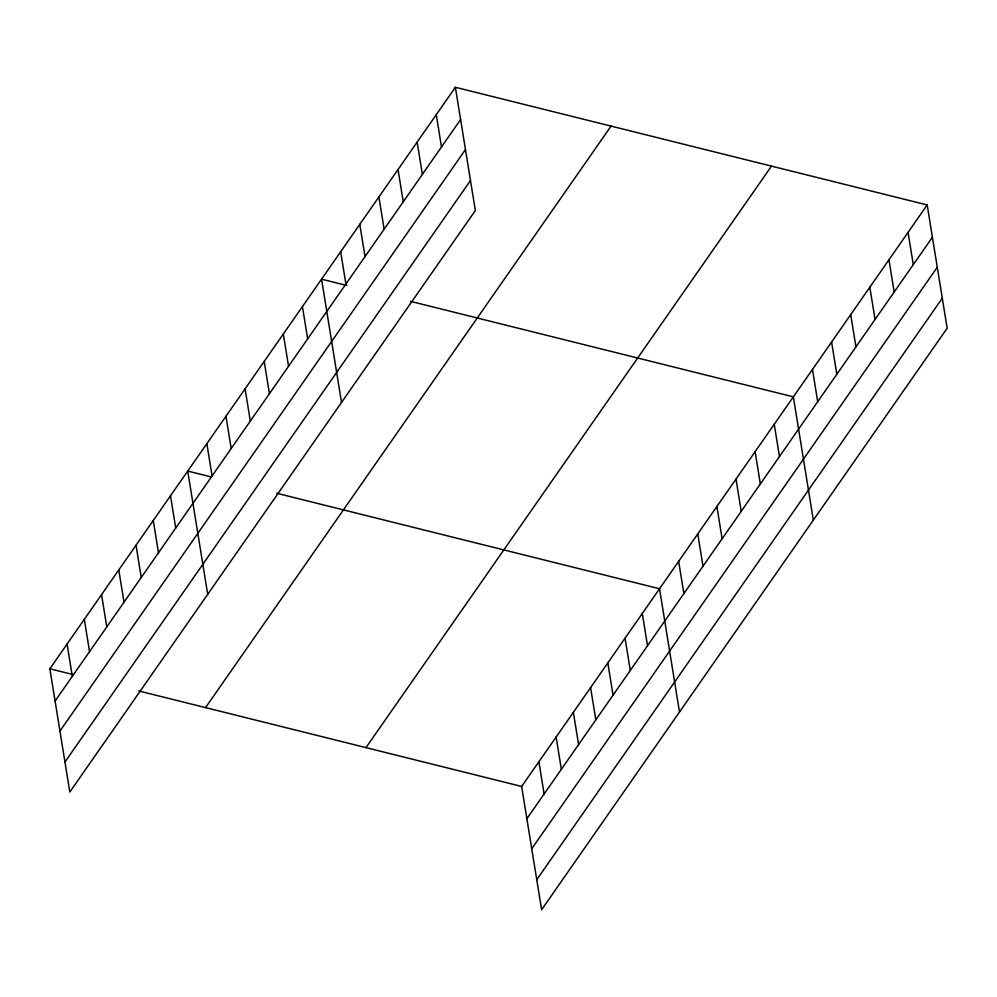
<?xml version="1.0" encoding="UTF-8"?>
<svg xmlns="http://www.w3.org/2000/svg" width="997" height="997" viewBox="0 0 997 997"><rect width="100%" height="100%" fill="white"/><g stroke="black" fill="none" stroke-linecap="round" stroke-linejoin="round"><path stroke-width="1.5" d="M455.38 87.275L475.345 210.541L69.815 792.042L49.85 668.775L455.38 87.275L927.185 204.958L947.15 328.225L541.62 909.725L521.655 786.459L927.185 204.958M55.072 701.053L460.614 119.54M59.945 731.075L465.474 149.575M64.955 762.02L470.484 180.507M205.544 707.608L611.074 126.108M365.961 747.625L771.491 166.113M526.877 818.724L932.407 237.224M531.737 848.759L937.28 267.246M536.747 879.703L942.29 298.19M346.769 285.454L321.557 279.172L341.522 402.439M410.527 301.356L793.363 396.856L813.328 520.122M211.451 476.99L187.735 471.07L207.7 594.337M276.705 493.253L659.528 588.753L679.493 712.02M49.85 668.775L73.579 674.695M138.82 690.971L521.655 786.459M908.068 232.363L913.289 264.629M888.95 259.781L894.172 292.046M869.833 287.198L875.054 319.464M850.715 314.603L855.937 346.881M831.598 342.021L836.819 374.286M812.48 369.438L817.702 401.704M774.245 424.261L779.467 456.526M755.128 451.678L760.35 483.944M736.01 479.096L741.232 511.361M716.893 506.501L722.115 538.779M697.763 533.918L702.997 566.184M678.645 561.336L683.88 593.601M642.292 613.467L647.527 645.732M625.057 638.18L630.291 670.445M607.834 662.893L613.055 695.158M590.598 687.606L595.82 719.871M573.362 712.319L578.584 744.585M556.127 737.032L561.348 769.298M436.262 114.68L441.497 146.958M538.891 761.745L544.113 794.011M417.145 142.097L422.379 174.363M398.027 169.515L403.262 201.78M378.91 196.932L384.132 229.198M359.792 224.337L365.014 256.615M340.675 251.755L345.897 284.02M302.44 306.578L307.662 338.855M283.322 333.995L288.544 366.26M264.205 361.413L269.427 393.678M245.088 388.83L250.309 421.095M225.97 416.235L231.192 448.513M206.853 443.653L212.074 475.918M170.499 495.783L175.721 528.049M153.264 520.496L158.486 552.762M136.028 545.209L141.25 577.475M118.793 569.923L124.014 602.188M101.557 594.636L106.779 626.901M84.321 619.349L89.543 651.614M67.086 644.062L72.307 676.327"/></g></svg>
